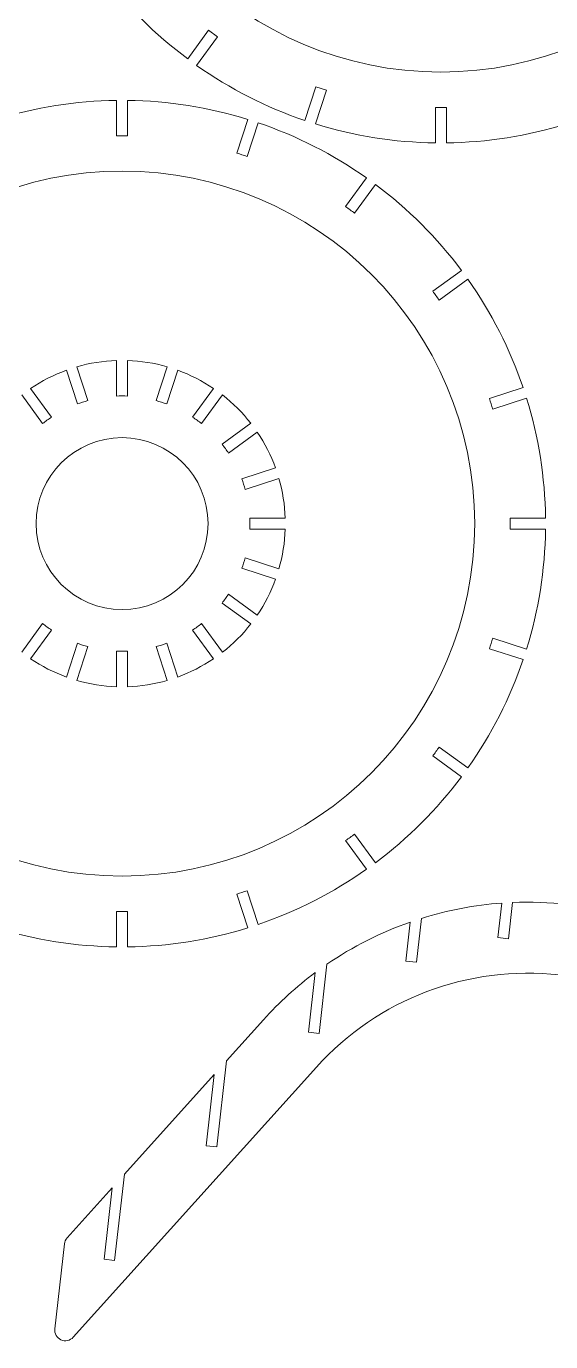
# Model space of a CAD drawing. Header units: millimetres. Extents: x -5830 to -1938, y -580 to 2011.
# Drawn here: x -2437.3 to -2289.7, y 694.9 to 1065.4 of the extents above; entities that cross this region are included whole.
import ezdxf

# ---------------------------------------------------------------- set-up
doc = ezdxf.new("R2010")
doc.units = ezdxf.units.MM
doc.header["$MEASUREMENT"] = 0
doc.layers.add('layer 1', color=7, linetype='Continuous')

msp = doc.modelspace()

# ---------------------------------------------------------------- linework, layer by layer
at = {"layer": 'layer 1', "lineweight": 9}
for points, knots in [([(-2221.4689, 1151.6968), (-2221.4689, 1206.4514), (-2265.8563, 1250.8388), (-2320.6108, 1250.8388), (-2320.6108, 1250.8388), (-2375.3654, 1250.8389), (-2419.7528, 1206.4516), (-2419.753, 1151.6971), (-2419.753, 1151.6971), (-2419.7531, 1096.9425), (-2375.3659, 1052.555), (-2320.6114, 1052.5548), (-2320.6114, 1052.5548), (-2265.8568, 1052.5546), (-2221.4692, 1096.9417), (-2221.4689, 1151.6963)], [0, 0, 0, 0, 0.2, 0.2, 0.2, 0.2, 0.4, 0.4, 0.4, 0.4, 0.6, 0.6, 0.6, 0.6, 1, 1, 1, 1]), ([(-2311.0832, 925.3515), (-2311.0832, 980.1855), (-2355.535, 1024.6374), (-2410.3691, 1024.6374), (-2410.3691, 1024.6374), (-2465.2033, 1024.6375), (-2509.6552, 980.1858), (-2509.6553, 925.3517), (-2509.6553, 925.3517), (-2509.6555, 870.5176), (-2465.2038, 826.0657), (-2410.3696, 826.0655), (-2410.3696, 826.0655), (-2355.5355, 826.0652), (-2311.0835, 870.5168), (-2311.0832, 925.3509)], [0, 0, 0, 0, 0.2, 0.2, 0.2, 0.2, 0.4, 0.4, 0.4, 0.4, 0.6, 0.6, 0.6, 0.6, 1, 1, 1, 1]), ([(-2386.1546, 925.3515), (-2386.1546, 938.7248), (-2396.9958, 949.566), (-2410.3692, 949.566), (-2410.3692, 949.566), (-2423.7425, 949.5661), (-2434.5838, 938.7249), (-2434.5838, 925.3515), (-2434.5838, 925.3515), (-2434.5838, 911.9782), (-2423.7427, 901.1369), (-2410.3693, 901.1369), (-2410.3693, 901.1369), (-2396.996, 901.1368), (-2386.1547, 911.978), (-2386.1546, 925.3513)], [0, 0, 0, 0, 0.2, 0.2, 0.2, 0.2, 0.4, 0.4, 0.4, 0.4, 0.6, 0.6, 0.6, 0.6, 1, 1, 1, 1]), ([(-2429.3139, 698.5064), (-2429.4607, 697.2103), (-2428.7533, 695.968), (-2427.5638, 695.4329), (-2427.5638, 695.4329), (-2426.3743, 694.8978), (-2424.9753, 695.1925), (-2424.1029, 696.1621)], [0, 0, 0, 0, 0.33333333, 0.33333333, 0.33333333, 0.33333333, 1, 1, 1, 1]), ([(-2429.3139, 698.5064), (-2429.4607, 697.2103), (-2428.7533, 695.968), (-2427.5638, 695.4329), (-2427.5638, 695.4329), (-2426.3743, 694.8978), (-2424.9753, 695.1925), (-2424.1029, 696.1621)], [0, 0, 0, 0, 0.33333333, 0.33333333, 0.33333333, 0.33333333, 1, 1, 1, 1])]:
    msp.add_open_spline(points, degree=3, knots=knots, dxfattribs=at)
for points in [[(-2416.0554, 1080.4365), (-2409.1994, 1071.2537), (-2401.0541, 1063.1084), (-2391.8713, 1056.2524)], [(-2385.9929, 1064.3433), (-2385.9929, 1064.3433), (-2391.8713, 1056.2524), (-2391.8713, 1056.2524)], [(-2383.485, 1062.5212), (-2383.485, 1062.5212), (-2385.9929, 1064.3433), (-2385.9929, 1064.3433)], [(-2383.485, 1062.5212), (-2383.485, 1062.5212), (-2389.3634, 1054.4302), (-2389.3634, 1054.4302)], [(-2389.3634, 1054.4302), (-2380.0053, 1047.8155), (-2369.7416, 1042.5859), (-2358.8896, 1038.9031)], [(-2355.7992, 1048.4146), (-2355.7992, 1048.4146), (-2358.8896, 1038.9031), (-2358.8896, 1038.9031)], [(-2352.8509, 1047.4566), (-2352.8509, 1047.4566), (-2355.9413, 1037.9452), (-2355.9413, 1037.9452)], [(-2352.8509, 1047.4566), (-2352.8509, 1047.4566), (-2355.7992, 1048.4146), (-2355.7992, 1048.4146)], [(-2411.9192, 1044.5876), (-2423.3922, 1044.4385), (-2434.7836, 1042.6343), (-2445.7411, 1039.2308)], [(-2411.9192, 1034.5867), (-2411.9192, 1034.5867), (-2411.9192, 1044.5876), (-2411.9192, 1044.5876)], [(-2408.8192, 1034.5867), (-2408.8192, 1034.5867), (-2408.8192, 1044.5876), (-2408.8192, 1044.5876)], [(-2374.9973, 1039.2308), (-2385.9549, 1042.6343), (-2397.3463, 1044.4385), (-2408.8192, 1044.5876)], [(-2322.161, 1042.5958), (-2322.161, 1042.5958), (-2322.161, 1032.5949), (-2322.161, 1032.5949)], [(-2319.061, 1042.5958), (-2319.061, 1042.5958), (-2322.161, 1042.5958), (-2322.161, 1042.5958)], [(-2319.061, 1042.5958), (-2319.061, 1042.5958), (-2319.061, 1032.5949), (-2319.061, 1032.5949)], [(-2378.0878, 1029.7193), (-2378.0878, 1029.7193), (-2374.9973, 1039.2308), (-2374.9973, 1039.2308)], [(-2375.1395, 1028.7614), (-2375.1395, 1028.7614), (-2372.0491, 1038.2728), (-2372.0491, 1038.2728)], [(-2341.5379, 1022.7266), (-2350.9074, 1029.3496), (-2361.1837, 1034.5857), (-2372.0491, 1038.2728)], [(-2355.9413, 1037.9452), (-2344.9972, 1034.546), (-2333.6198, 1032.744), (-2322.161, 1032.5949)], [(-2319.061, 1032.5949), (-2307.6021, 1032.744), (-2296.2247, 1034.546), (-2285.2806, 1037.9452)], [(-2408.8192, 1034.5867), (-2409.8525, 1034.6014), (-2410.8859, 1034.6014), (-2411.9192, 1034.5867)], [(-2375.1395, 1028.7614), (-2376.1177, 1029.0946), (-2377.1006, 1029.414), (-2378.0878, 1029.7193)], [(-2347.4163, 1014.6357), (-2347.4163, 1014.6357), (-2341.5379, 1022.7266), (-2341.5379, 1022.7266)], [(-2344.9084, 1012.8136), (-2344.9084, 1012.8136), (-2339.03, 1020.9045), (-2339.03, 1020.9045)], [(-2314.8162, 996.6907), (-2321.6805, 1005.8849), (-2329.8358, 1014.0402), (-2339.03, 1020.9045)], [(-2344.9084, 1012.8136), (-2345.7357, 1013.4328), (-2346.5718, 1014.0402), (-2347.4163, 1014.6357)], [(-2322.9071, 990.8123), (-2322.9071, 990.8123), (-2314.8162, 996.6907), (-2314.8162, 996.6907)], [(-2321.085, 988.3044), (-2321.085, 988.3044), (-2312.994, 994.1828), (-2312.994, 994.1828)], [(-2297.4478, 963.6716), (-2301.135, 974.537), (-2306.3711, 984.8133), (-2312.994, 994.1828)], [(-2321.085, 988.3044), (-2321.6804, 989.1489), (-2322.2879, 989.985), (-2322.9071, 990.8123)], [(-2411.9192, 971.2925), (-2415.702, 971.1649), (-2419.4546, 970.5705), (-2423.0917, 969.523)], [(-2411.9192, 961.2852), (-2411.9192, 961.2852), (-2411.9192, 971.2925), (-2411.9192, 971.2925)], [(-2408.8192, 961.2852), (-2408.8192, 961.2852), (-2408.8192, 971.2925), (-2408.8192, 971.2925)], [(-2397.6468, 969.523), (-2401.2839, 970.5705), (-2405.0364, 971.1649), (-2408.8192, 971.2925)], [(-2426.0399, 968.565), (-2429.5981, 967.2747), (-2432.9834, 965.5498), (-2436.1187, 963.4296)], [(-2422.9475, 959.0475), (-2422.9475, 959.0475), (-2426.0399, 968.565), (-2426.0399, 968.565)], [(-2419.9992, 960.0055), (-2419.9992, 960.0055), (-2423.0917, 969.523), (-2423.0917, 969.523)], [(-2400.7392, 960.0055), (-2400.7392, 960.0055), (-2397.6468, 969.523), (-2397.6468, 969.523)], [(-2397.7909, 959.0475), (-2397.7909, 959.0475), (-2394.6985, 968.565), (-2394.6985, 968.565)], [(-2384.6197, 963.4296), (-2387.7551, 965.5498), (-2391.1403, 967.2747), (-2394.6985, 968.565)], [(-2430.2366, 955.3336), (-2430.2366, 955.3336), (-2436.1187, 963.4296), (-2436.1187, 963.4296)], [(-2390.5018, 955.3336), (-2390.5018, 955.3336), (-2384.6197, 963.4296), (-2384.6197, 963.4296)], [(-2306.9593, 960.5811), (-2306.9593, 960.5811), (-2297.4478, 963.6716), (-2297.4478, 963.6716)], [(-2432.7445, 953.5114), (-2432.7445, 953.5114), (-2438.6267, 961.6075), (-2438.6267, 961.6075)], [(-2419.9992, 960.0055), (-2420.9953, 959.7287), (-2421.979, 959.4091), (-2422.9475, 959.0475)], [(-2408.8192, 961.2852), (-2409.8521, 961.3298), (-2410.8864, 961.3298), (-2411.9192, 961.2852)], [(-2397.7909, 959.0475), (-2398.7595, 959.4091), (-2399.7431, 959.7287), (-2400.7392, 960.0055)], [(-2387.9939, 953.5114), (-2387.9939, 953.5114), (-2382.1118, 961.6075), (-2382.1118, 961.6075)], [(-2374.1132, 953.6089), (-2376.4399, 956.5942), (-2379.1264, 959.2808), (-2382.1118, 961.6075)], [(-2306.0013, 957.6329), (-2306.3067, 958.6201), (-2306.626, 959.603), (-2306.9593, 960.5811)], [(-2306.0013, 957.6329), (-2306.0013, 957.6329), (-2296.4899, 960.7233), (-2296.4899, 960.7233)], [(-2291.133, 926.9015), (-2291.2822, 938.3744), (-2293.0864, 949.7658), (-2296.4899, 960.7233)], [(-2430.2366, 955.3336), (-2431.0984, 954.7625), (-2431.9351, 954.1546), (-2432.7445, 953.5114)], [(-2387.9939, 953.5114), (-2388.8033, 954.1546), (-2389.6401, 954.7625), (-2390.5018, 955.3336)], [(-2382.2092, 947.7268), (-2382.2092, 947.7268), (-2374.1132, 953.6089), (-2374.1132, 953.6089)], [(-2380.3871, 945.2188), (-2380.3871, 945.2188), (-2372.291, 951.101), (-2372.291, 951.101)], [(-2367.1556, 941.0222), (-2368.446, 944.5804), (-2370.1708, 947.9656), (-2372.291, 951.101)], [(-2380.3871, 945.2188), (-2380.9582, 946.0806), (-2381.5661, 946.9174), (-2382.2092, 947.7268)], [(-2376.6731, 937.9297), (-2376.6731, 937.9297), (-2367.1556, 941.0222), (-2367.1556, 941.0222)], [(-2375.7152, 934.9815), (-2375.992, 935.9775), (-2376.3116, 936.9612), (-2376.6731, 937.9297)], [(-2375.7152, 934.9815), (-2375.7152, 934.9815), (-2366.1977, 938.0739), (-2366.1977, 938.0739)], [(-2364.4282, 926.9015), (-2364.5558, 930.6842), (-2365.1501, 934.4368), (-2366.1977, 938.0739)], [(-2374.4354, 926.9015), (-2374.4354, 926.9015), (-2364.4282, 926.9015), (-2364.4282, 926.9015)], [(-2374.4354, 923.8015), (-2374.3909, 924.8342), (-2374.3909, 925.8685), (-2374.4354, 926.9013)], [(-2301.1339, 926.9015), (-2301.1339, 926.9015), (-2291.133, 926.9015), (-2291.133, 926.9015)], [(-2301.1339, 923.8015), (-2301.1193, 924.8345), (-2301.1193, 925.8678), (-2301.1339, 926.9009)], [(-2374.4354, 923.8015), (-2374.4354, 923.8015), (-2364.4282, 923.8015), (-2364.4282, 923.8015)], [(-2366.1977, 912.629), (-2365.1501, 916.2661), (-2364.5558, 920.0187), (-2364.4282, 923.8015)], [(-2301.1339, 923.8015), (-2301.1339, 923.8015), (-2291.133, 923.8015), (-2291.133, 923.8015)], [(-2296.4899, 889.9796), (-2293.0864, 900.9371), (-2291.2822, 912.3285), (-2291.133, 923.8015)], [(-2376.6731, 912.7732), (-2376.3116, 913.7417), (-2375.992, 914.7254), (-2375.7152, 915.7214)], [(-2375.7152, 915.7214), (-2375.7152, 915.7214), (-2366.1977, 912.629), (-2366.1977, 912.629)], [(-2376.6731, 912.7732), (-2376.6731, 912.7732), (-2367.1556, 909.6807), (-2367.1556, 909.6807)], [(-2372.291, 899.6019), (-2370.1708, 902.7373), (-2368.446, 906.1225), (-2367.1556, 909.6807)], [(-2382.2092, 902.9761), (-2381.5661, 903.7855), (-2380.9582, 904.6223), (-2380.3871, 905.4841)], [(-2380.3871, 905.4841), (-2380.3871, 905.4841), (-2372.291, 899.6019), (-2372.291, 899.6019)], [(-2382.2092, 902.9761), (-2382.2092, 902.9761), (-2374.1132, 897.094), (-2374.1132, 897.094)], [(-2432.7445, 897.1915), (-2432.7445, 897.1915), (-2438.6267, 889.0954), (-2438.6267, 889.0954)], [(-2432.7445, 897.1915), (-2431.9351, 896.5483), (-2431.0984, 895.9404), (-2430.2366, 895.3693)], [(-2390.5018, 895.3693), (-2389.6401, 895.9404), (-2388.8033, 896.5483), (-2387.9939, 897.1915)], [(-2387.9939, 897.1915), (-2387.9939, 897.1915), (-2382.1118, 889.0954), (-2382.1118, 889.0954)], [(-2382.1118, 889.0954), (-2379.1264, 891.4221), (-2376.4399, 894.1087), (-2374.1132, 897.094)], [(-2430.2366, 895.3693), (-2430.2366, 895.3693), (-2436.1187, 887.2733), (-2436.1187, 887.2733)], [(-2390.5018, 895.3693), (-2390.5018, 895.3693), (-2384.6197, 887.2733), (-2384.6197, 887.2733)], [(-2306.9593, 890.1218), (-2306.626, 891.0999), (-2306.3067, 892.0828), (-2306.0013, 893.07)], [(-2306.0013, 893.07), (-2306.0013, 893.07), (-2296.4899, 889.9796), (-2296.4899, 889.9796)], [(-2422.9475, 891.6554), (-2422.9475, 891.6554), (-2426.0399, 882.1379), (-2426.0399, 882.1379)], [(-2419.9992, 890.6974), (-2419.9992, 890.6974), (-2423.0917, 881.1799), (-2423.0917, 881.1799)], [(-2422.9475, 891.6554), (-2421.979, 891.2938), (-2420.9953, 890.9742), (-2419.9992, 890.6974)], [(-2411.9192, 889.4177), (-2410.8864, 889.3731), (-2409.8521, 889.3731), (-2408.8192, 889.4177)], [(-2411.9192, 889.4177), (-2411.9192, 889.4177), (-2411.9192, 879.4104), (-2411.9192, 879.4104)], [(-2408.8192, 889.4177), (-2408.8192, 889.4177), (-2408.8192, 879.4104), (-2408.8192, 879.4104)], [(-2400.7392, 890.6974), (-2399.7431, 890.9742), (-2398.7595, 891.2938), (-2397.7909, 891.6554)], [(-2400.7392, 890.6974), (-2400.7392, 890.6974), (-2397.6468, 881.1799), (-2397.6468, 881.1799)], [(-2397.7909, 891.6554), (-2397.7909, 891.6554), (-2394.6985, 882.1379), (-2394.6985, 882.1379)], [(-2306.9593, 890.1218), (-2306.9593, 890.1218), (-2297.4478, 887.0313), (-2297.4478, 887.0313)], [(-2436.1187, 887.2733), (-2432.9834, 885.1531), (-2429.5981, 883.4282), (-2426.0399, 882.1379)], [(-2394.6985, 882.1379), (-2391.1403, 883.4282), (-2387.7551, 885.1531), (-2384.6197, 887.2733)], [(-2312.994, 856.5202), (-2306.3711, 865.8896), (-2301.135, 876.166), (-2297.4478, 887.0313)], [(-2423.0917, 881.1799), (-2419.4546, 880.1324), (-2415.702, 879.538), (-2411.9192, 879.4104)], [(-2408.8192, 879.4104), (-2405.0364, 879.538), (-2401.2839, 880.1324), (-2397.6468, 881.1799)], [(-2322.9071, 859.8906), (-2322.2879, 860.7179), (-2321.6804, 861.554), (-2321.085, 862.3985)], [(-2322.9071, 859.8906), (-2322.9071, 859.8906), (-2314.8162, 854.0122), (-2314.8162, 854.0122)], [(-2321.085, 862.3985), (-2321.085, 862.3985), (-2312.994, 856.5202), (-2312.994, 856.5202)], [(-2339.03, 829.7984), (-2329.8358, 836.6627), (-2321.6805, 844.818), (-2314.8162, 854.0122)], [(-2347.4163, 836.0672), (-2346.5718, 836.6627), (-2345.7357, 837.2701), (-2344.9084, 837.8893)], [(-2344.9084, 837.8893), (-2344.9084, 837.8893), (-2339.03, 829.7984), (-2339.03, 829.7984)], [(-2347.4163, 836.0672), (-2347.4163, 836.0672), (-2341.5379, 827.9763), (-2341.5379, 827.9763)], [(-2372.0491, 812.4301), (-2361.1837, 816.1173), (-2350.9074, 821.3533), (-2341.5379, 827.9763)], [(-2378.0878, 820.9836), (-2377.1006, 821.2889), (-2376.1177, 821.6083), (-2375.1395, 821.9415)], [(-2378.0878, 820.9836), (-2378.0878, 820.9836), (-2374.9973, 811.4721), (-2374.9973, 811.4721)], [(-2375.1395, 821.9415), (-2375.1395, 821.9415), (-2372.0491, 812.4301), (-2372.0491, 812.4301)], [(-2411.9192, 816.1162), (-2410.8859, 816.1015), (-2409.8525, 816.1015), (-2408.8192, 816.1162)], [(-2411.9192, 816.1162), (-2411.9192, 816.1162), (-2411.9192, 806.1153), (-2411.9192, 806.1153)], [(-2408.8192, 816.1162), (-2408.8192, 816.1162), (-2408.8192, 806.1153), (-2408.8192, 806.1153)], [(-2303.4457, 818.4497), (-2311.129, 817.8911), (-2318.7221, 816.4465), (-2326.0738, 814.1447)], [(-2303.4457, 818.4497), (-2311.129, 817.8911), (-2318.7221, 816.4465), (-2326.0738, 814.1447)], [(-2304.5472, 808.7227), (-2304.5472, 808.7227), (-2303.4457, 818.4497), (-2303.4457, 818.4497)], [(-2304.5472, 808.7227), (-2304.5472, 808.7227), (-2303.4457, 818.4497), (-2303.4457, 818.4497)], [(-2301.5663, 808.3852), (-2301.5663, 808.3852), (-2300.4067, 818.6242), (-2300.4067, 818.6242)], [(-2301.5663, 808.3852), (-2301.5663, 808.3852), (-2300.4067, 818.6242), (-2300.4067, 818.6242)], [(-2284.9413, 818.0778), (-2290.0746, 818.6591), (-2295.2452, 818.8418), (-2300.4067, 818.6242)], [(-2284.9413, 818.0778), (-2290.0746, 818.6591), (-2295.2452, 818.8418), (-2300.4067, 818.6242)], [(-2329.2107, 813.1054), (-2337.5291, 810.1958), (-2345.4264, 806.1994), (-2352.6974, 801.2201)], [(-2329.2107, 813.1054), (-2337.5291, 810.1958), (-2345.4264, 806.1994), (-2352.6974, 801.2201)], [(-2330.4536, 802.1308), (-2330.4536, 802.1308), (-2329.2107, 813.1054), (-2329.2107, 813.1054)], [(-2330.4536, 802.1308), (-2330.4536, 802.1308), (-2329.2107, 813.1054), (-2329.2107, 813.1054)], [(-2327.4726, 801.7932), (-2327.4726, 801.7932), (-2326.0738, 814.1447), (-2326.0738, 814.1447)], [(-2327.4726, 801.7932), (-2327.4726, 801.7932), (-2326.0738, 814.1447), (-2326.0738, 814.1447)], [(-2445.7411, 811.4721), (-2434.7836, 808.0686), (-2423.3922, 806.2644), (-2411.9192, 806.1153)], [(-2408.8192, 806.1153), (-2397.3463, 806.2644), (-2385.9549, 808.0686), (-2374.9973, 811.4721)], [(-2301.5663, 808.3852), (-2301.5663, 808.3852), (-2304.5472, 808.7227), (-2304.5472, 808.7227)], [(-2301.5663, 808.3852), (-2301.5663, 808.3852), (-2304.5472, 808.7227), (-2304.5472, 808.7227)], [(-2287.192, 798.2048), (-2312.873, 801.1132), (-2338.3771, 791.4357), (-2355.6644, 772.2231)], [(-2287.192, 798.2048), (-2312.873, 801.1132), (-2338.3771, 791.4357), (-2355.6644, 772.2231)], [(-2354.9016, 781.7566), (-2354.9016, 781.7566), (-2352.6974, 801.2201), (-2352.6974, 801.2201)], [(-2354.9016, 781.7566), (-2354.9016, 781.7566), (-2352.6974, 801.2201), (-2352.6974, 801.2201)], [(-2327.4726, 801.7932), (-2327.4726, 801.7932), (-2330.4536, 802.1308), (-2330.4536, 802.1308)], [(-2327.4726, 801.7932), (-2327.4726, 801.7932), (-2330.4536, 802.1308), (-2330.4536, 802.1308)], [(-2355.9825, 798.8715), (-2361.2571, 794.9373), (-2366.1305, 790.4922), (-2370.5318, 785.6006)], [(-2355.9825, 798.8715), (-2361.2571, 794.9373), (-2366.1305, 790.4922), (-2370.5318, 785.6006)], [(-2357.8826, 782.0942), (-2357.8826, 782.0942), (-2355.9825, 798.8715), (-2355.9825, 798.8715)], [(-2357.8826, 782.0942), (-2357.8826, 782.0942), (-2355.9825, 798.8715), (-2355.9825, 798.8715)], [(-2380.9356, 774.0382), (-2380.9356, 774.0382), (-2370.5318, 785.6006), (-2370.5318, 785.6006)], [(-2380.9356, 774.0382), (-2380.9356, 774.0382), (-2370.5318, 785.6006), (-2370.5318, 785.6006)], [(-2354.9016, 781.7566), (-2354.9016, 781.7566), (-2357.8826, 782.0942), (-2357.8826, 782.0942)], [(-2354.9016, 781.7566), (-2354.9016, 781.7566), (-2357.8826, 782.0942), (-2357.8826, 782.0942)], [(-2424.1029, 696.1621), (-2424.1029, 696.1621), (-2355.6644, 772.2231), (-2355.6644, 772.2231)], [(-2424.1029, 696.1621), (-2424.1029, 696.1621), (-2355.6644, 772.2231), (-2355.6644, 772.2231)], [(-2383.6841, 749.7684), (-2383.6841, 749.7684), (-2380.9356, 774.0382), (-2380.9356, 774.0382)], [(-2383.6841, 749.7684), (-2383.6841, 749.7684), (-2380.9356, 774.0382), (-2380.9356, 774.0382)], [(-2409.7181, 742.0499), (-2409.7181, 742.0499), (-2384.3895, 770.1996), (-2384.3895, 770.1996)], [(-2409.7181, 742.0499), (-2409.7181, 742.0499), (-2384.3895, 770.1996), (-2384.3895, 770.1996)], [(-2386.6651, 750.106), (-2386.6651, 750.106), (-2384.3895, 770.1996), (-2384.3895, 770.1996)], [(-2386.6651, 750.106), (-2386.6651, 750.106), (-2384.3895, 770.1996), (-2384.3895, 770.1996)], [(-2383.6841, 749.7684), (-2383.6841, 749.7684), (-2386.6651, 750.106), (-2386.6651, 750.106)], [(-2383.6841, 749.7684), (-2383.6841, 749.7684), (-2386.6651, 750.106), (-2386.6651, 750.106)], [(-2412.4666, 717.7802), (-2412.4666, 717.7802), (-2409.7181, 742.0499), (-2409.7181, 742.0499)], [(-2412.4666, 717.7802), (-2412.4666, 717.7802), (-2409.7181, 742.0499), (-2409.7181, 742.0499)], [(-2425.8514, 724.1197), (-2425.8514, 724.1197), (-2413.172, 738.2114), (-2413.172, 738.2114)], [(-2425.8514, 724.1197), (-2425.8514, 724.1197), (-2413.172, 738.2114), (-2413.172, 738.2114)], [(-2415.4476, 718.1178), (-2415.4476, 718.1178), (-2413.172, 738.2114), (-2413.172, 738.2114)], [(-2415.4476, 718.1178), (-2415.4476, 718.1178), (-2413.172, 738.2114), (-2413.172, 738.2114)], [(-2425.8514, 724.1197), (-2426.2694, 723.6552), (-2426.5319, 723.0717), (-2426.6022, 722.4507)], [(-2425.8514, 724.1197), (-2426.2694, 723.6552), (-2426.5319, 723.0717), (-2426.6022, 722.4507)], [(-2426.6022, 722.4507), (-2426.6022, 722.4507), (-2429.3139, 698.5064), (-2429.3139, 698.5064)], [(-2426.6022, 722.4507), (-2426.6022, 722.4507), (-2429.3139, 698.5064), (-2429.3139, 698.5064)], [(-2412.4666, 717.7802), (-2412.4666, 717.7802), (-2415.4476, 718.1178), (-2415.4476, 718.1178)], [(-2412.4666, 717.7802), (-2412.4666, 717.7802), (-2415.4476, 718.1178), (-2415.4476, 718.1178)]]:
    msp.add_open_spline(points, degree=3, dxfattribs=at)

doc.saveas('drawing.dxf')
